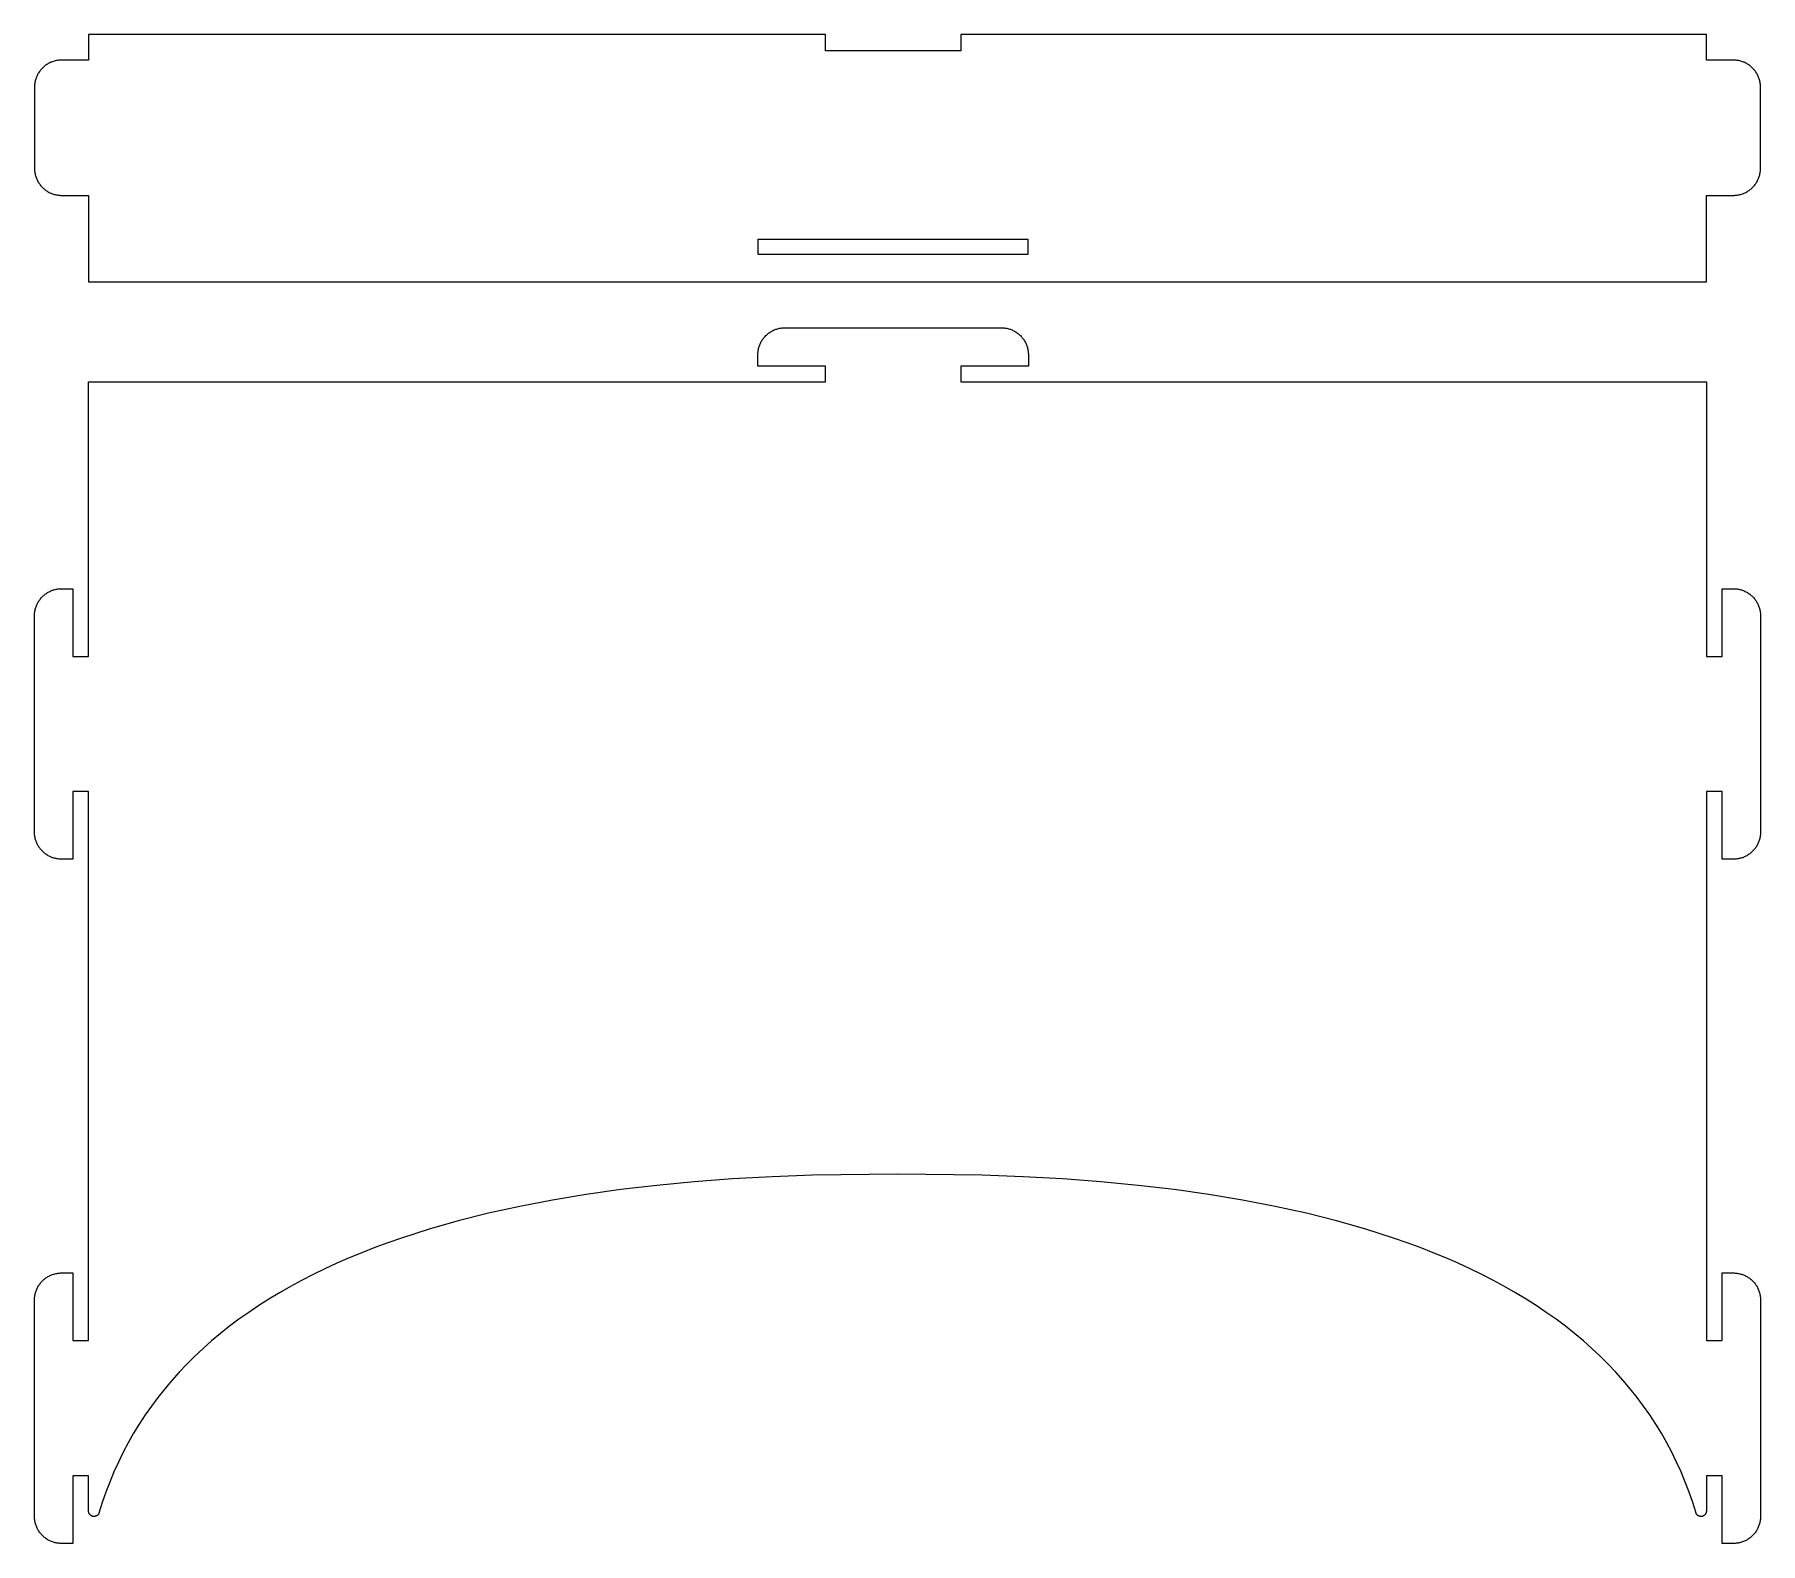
# Model space of a CAD drawing. Extents: x 599 to 918, y 0 to 279.
import ezdxf

# ---------------------------------------------------------------- set-up
doc = ezdxf.new("R2010")
doc.units = 0
doc.layers.add('MAKE2D$VISIBLE$LINES', color=7, linetype='CONTINUOUS')

msp = doc.modelspace()

# ---------------------------------------------------------------- linework, layer by layer
at = {"layer": 'MAKE2D$VISIBLE$LINES'}
for p, q in [((745.42, 278.91), (609.23, 278.91)), ((609.23, 278.91), (609.23, 274.18)), ((745.42, 275.91), (745.42, 278.91)), ((908.23, 278.91), (770.42, 278.91)), ((770.42, 278.91), (770.42, 275.91)), ((908.23, 274.18), (908.23, 278.91)), ((770.42, 275.91), (745.42, 275.91)), ((599.65, 271.17), (599.58, 271.02)), ((599.72, 271.33), (599.65, 271.17)), ((599.79, 271.48), (599.72, 271.33)), ((599.87, 271.63), (599.79, 271.48)), ((599.96, 271.78), (599.87, 271.63)), ((600.05, 271.92), (599.96, 271.78)), ((600.15, 272.06), (600.05, 271.92)), ((600.25, 272.2), (600.15, 272.06)), ((600.35, 272.34), (600.25, 272.2)), ((600.46, 272.47), (600.35, 272.34)), ((600.58, 272.59), (600.46, 272.47)), ((600.7, 272.72), (600.58, 272.59)), ((600.82, 272.84), (600.7, 272.72)), ((600.95, 272.95), (600.82, 272.84)), ((601.08, 273.06), (600.95, 272.95)), ((601.21, 273.16), (601.08, 273.06)), ((601.35, 273.27), (601.21, 273.16)), ((601.49, 273.36), (601.35, 273.27)), ((601.64, 273.45), (601.49, 273.36)), ((601.78, 273.54), (601.64, 273.45)), ((601.93, 273.62), (601.78, 273.54)), ((602.09, 273.7), (601.93, 273.62)), ((602.24, 273.77), (602.09, 273.7)), ((602.4, 273.83), (602.24, 273.77)), ((602.56, 273.89), (602.4, 273.83)), ((602.72, 273.95), (602.56, 273.89)), ((602.88, 274), (602.72, 273.95)), ((603.05, 274.04), (602.88, 274)), ((603.22, 274.08), (603.05, 274.04)), ((603.38, 274.11), (603.22, 274.08)), ((603.55, 274.13), (603.38, 274.11)), ((603.72, 274.15), (603.55, 274.13)), ((603.89, 274.17), (603.72, 274.15)), ((604.06, 274.18), (603.89, 274.17)), ((604.23, 274.18), (604.06, 274.18)), ((609.23, 274.18), (604.23, 274.18)), ((913.23, 274.18), (908.23, 274.18)), ((913.4, 274.18), (913.23, 274.18)), ((913.57, 274.17), (913.4, 274.18)), ((913.74, 274.15), (913.57, 274.17)), ((913.91, 274.13), (913.74, 274.15)), ((914.08, 274.11), (913.91, 274.13)), ((914.25, 274.08), (914.08, 274.11)), ((914.42, 274.04), (914.25, 274.08)), ((914.58, 274), (914.42, 274.04)), ((914.75, 273.95), (914.58, 274)), ((914.91, 273.89), (914.75, 273.95)), ((915.07, 273.83), (914.91, 273.89)), ((915.22, 273.77), (915.07, 273.83)), ((915.38, 273.7), (915.22, 273.77)), ((915.53, 273.62), (915.38, 273.7)), ((915.68, 273.54), (915.53, 273.62)), ((915.83, 273.45), (915.68, 273.54)), ((915.97, 273.36), (915.83, 273.45)), ((916.12, 273.27), (915.97, 273.36)), ((916.25, 273.16), (916.12, 273.27)), ((916.39, 273.06), (916.25, 273.16)), ((916.52, 272.95), (916.39, 273.06)), ((916.65, 272.84), (916.52, 272.95)), ((916.77, 272.72), (916.65, 272.84)), ((916.89, 272.59), (916.77, 272.72)), ((917, 272.47), (916.89, 272.59)), ((917.11, 272.34), (917, 272.47)), ((917.22, 272.2), (917.11, 272.34)), ((917.32, 272.06), (917.22, 272.2)), ((917.41, 271.92), (917.32, 272.06)), ((917.5, 271.78), (917.41, 271.92)), ((917.59, 271.63), (917.5, 271.78)), ((917.67, 271.48), (917.59, 271.63)), ((917.75, 271.33), (917.67, 271.48)), ((917.82, 271.17), (917.75, 271.33)), ((917.88, 271.02), (917.82, 271.17)), ((599.24, 269.35), (599.23, 269.18)), ((599.23, 269.18), (599.23, 261.68)), ((599.26, 269.69), (599.24, 269.52)), ((599.24, 269.52), (599.24, 269.35)), ((599.28, 269.86), (599.26, 269.69)), ((599.31, 270.03), (599.28, 269.86)), ((599.34, 270.2), (599.31, 270.03)), ((599.38, 270.36), (599.34, 270.2)), ((599.42, 270.53), (599.38, 270.36)), ((599.47, 270.69), (599.42, 270.53)), ((599.52, 270.86), (599.47, 270.69)), ((599.58, 271.02), (599.52, 270.86)), ((917.94, 270.86), (917.88, 271.02)), ((918, 270.69), (917.94, 270.86)), ((918.05, 270.53), (918, 270.69)), ((918.09, 270.36), (918.05, 270.53)), ((918.13, 270.2), (918.09, 270.36)), ((918.16, 270.03), (918.13, 270.2)), ((918.19, 269.86), (918.16, 270.03)), ((918.21, 269.69), (918.19, 269.86)), ((918.22, 269.52), (918.21, 269.69)), ((918.23, 269.35), (918.22, 269.52)), ((918.23, 269.18), (918.23, 269.35)), ((918.23, 261.68), (918.23, 269.18)), ((599.23, 261.68), (599.23, 254.18)), ((918.23, 254.18), (918.23, 261.68)), ((599.23, 254.18), (599.24, 254.01)), ((599.24, 254.01), (599.24, 253.84)), ((599.24, 253.84), (599.26, 253.67)), ((599.26, 253.67), (599.28, 253.5)), ((599.28, 253.5), (599.31, 253.33)), ((599.31, 253.33), (599.34, 253.16)), ((599.34, 253.16), (599.38, 253)), ((599.38, 253), (599.42, 252.83)), ((599.42, 252.83), (599.47, 252.67)), ((599.47, 252.67), (599.52, 252.51)), ((599.52, 252.51), (599.58, 252.35)), ((599.58, 252.35), (599.65, 252.19)), ((599.65, 252.19), (599.72, 252.03)), ((599.72, 252.03), (599.79, 251.88)), ((917.67, 251.88), (917.75, 252.03)), ((917.75, 252.03), (917.82, 252.19)), ((917.82, 252.19), (917.88, 252.35)), ((917.88, 252.35), (917.94, 252.51)), ((917.94, 252.51), (918, 252.67)), ((918, 252.67), (918.05, 252.83)), ((918.05, 252.83), (918.09, 253)), ((918.09, 253), (918.13, 253.16)), ((918.13, 253.16), (918.16, 253.33)), ((918.16, 253.33), (918.19, 253.5)), ((918.19, 253.5), (918.21, 253.67)), ((918.21, 253.67), (918.22, 253.84)), ((918.22, 253.84), (918.23, 254.01)), ((918.23, 254.01), (918.23, 254.18)), ((599.79, 251.88), (599.87, 251.73)), ((599.87, 251.73), (599.96, 251.58)), ((599.96, 251.58), (600.05, 251.44)), ((600.05, 251.44), (600.15, 251.3)), ((600.15, 251.3), (600.25, 251.16)), ((600.25, 251.16), (600.35, 251.03)), ((600.35, 251.03), (600.46, 250.89)), ((600.46, 250.89), (600.58, 250.77)), ((600.58, 250.77), (600.7, 250.65)), ((600.7, 250.65), (600.82, 250.53)), ((600.82, 250.53), (600.95, 250.41)), ((600.95, 250.41), (601.08, 250.3)), ((601.08, 250.3), (601.21, 250.2)), ((601.21, 250.2), (601.35, 250.1)), ((601.35, 250.1), (601.49, 250)), ((601.49, 250), (601.64, 249.91)), ((601.64, 249.91), (601.78, 249.82)), ((601.78, 249.82), (601.93, 249.74)), ((601.93, 249.74), (602.09, 249.67)), ((602.09, 249.67), (602.24, 249.59)), ((602.24, 249.59), (602.4, 249.53)), ((602.4, 249.53), (602.56, 249.47)), ((602.56, 249.47), (602.72, 249.42)), ((602.72, 249.42), (602.88, 249.37)), ((602.88, 249.37), (603.05, 249.32)), ((603.05, 249.32), (603.22, 249.29)), ((603.22, 249.29), (603.38, 249.25)), ((603.38, 249.25), (603.55, 249.23)), ((603.55, 249.23), (603.72, 249.21)), ((603.72, 249.21), (603.89, 249.19)), ((603.89, 249.19), (604.06, 249.18)), ((604.06, 249.18), (604.23, 249.18)), ((604.23, 249.18), (609.23, 249.18)), ((609.23, 249.18), (609.23, 233.18)), ((908.23, 233.18), (908.23, 249.18)), ((908.23, 249.18), (913.23, 249.18)), ((913.23, 249.18), (913.4, 249.18)), ((913.4, 249.18), (913.57, 249.19)), ((913.57, 249.19), (913.74, 249.21)), ((913.74, 249.21), (913.91, 249.23)), ((913.91, 249.23), (914.08, 249.25)), ((914.08, 249.25), (914.25, 249.29)), ((914.25, 249.29), (914.42, 249.32)), ((914.42, 249.32), (914.58, 249.37)), ((914.58, 249.37), (914.75, 249.42)), ((914.75, 249.42), (914.91, 249.47)), ((914.91, 249.47), (915.07, 249.53)), ((915.07, 249.53), (915.22, 249.59)), ((915.22, 249.59), (915.38, 249.67)), ((915.38, 249.67), (915.53, 249.74)), ((915.53, 249.74), (915.68, 249.82)), ((915.68, 249.82), (915.83, 249.91)), ((915.83, 249.91), (915.97, 250)), ((915.97, 250), (916.12, 250.1)), ((916.12, 250.1), (916.25, 250.2)), ((916.25, 250.2), (916.39, 250.3)), ((916.39, 250.3), (916.52, 250.41)), ((916.52, 250.41), (916.65, 250.53)), ((916.65, 250.53), (916.77, 250.65)), ((916.77, 250.65), (916.89, 250.77)), ((916.89, 250.77), (917, 250.89)), ((917, 250.89), (917.11, 251.03)), ((917.11, 251.03), (917.22, 251.16)), ((917.22, 251.16), (917.32, 251.3)), ((917.32, 251.3), (917.41, 251.44)), ((917.41, 251.44), (917.5, 251.58)), ((917.5, 251.58), (917.59, 251.73)), ((917.59, 251.73), (917.67, 251.88)), ((732.99, 241.11), (782.85, 241.11)), ((732.99, 238.25), (732.99, 241.11)), ((782.85, 241.11), (782.85, 238.25)), ((782.85, 238.25), (732.99, 238.25)), ((609.23, 233.18), (908.23, 233.18)), ((734.38, 223.25), (734.51, 223.37)), ((734.51, 223.37), (734.63, 223.48)), ((734.63, 223.48), (734.76, 223.59)), ((734.76, 223.59), (734.9, 223.7)), ((734.9, 223.7), (735.04, 223.8)), ((735.04, 223.8), (735.18, 223.89)), ((735.18, 223.89), (735.32, 223.98)), ((735.32, 223.98), (735.47, 224.07)), ((735.47, 224.07), (735.62, 224.15)), ((735.62, 224.15), (735.77, 224.23)), ((735.77, 224.23), (735.93, 224.3)), ((735.93, 224.3), (736.09, 224.36)), ((736.09, 224.36), (736.25, 224.42)), ((736.25, 224.42), (736.41, 224.48)), ((736.41, 224.48), (736.57, 224.53)), ((736.57, 224.53), (736.74, 224.57)), ((736.74, 224.57), (736.9, 224.61)), ((736.9, 224.61), (737.07, 224.64)), ((737.07, 224.64), (737.24, 224.66)), ((737.24, 224.66), (737.41, 224.68)), ((737.41, 224.68), (737.58, 224.7)), ((737.58, 224.7), (737.75, 224.71)), ((737.75, 224.71), (737.92, 224.71)), ((737.92, 224.71), (757.92, 224.71)), ((757.92, 224.71), (777.92, 224.71)), ((777.92, 224.71), (778.09, 224.71)), ((778.09, 224.71), (778.26, 224.7)), ((778.26, 224.7), (778.43, 224.68)), ((778.43, 224.68), (778.6, 224.66)), ((778.6, 224.66), (778.77, 224.64)), ((778.77, 224.64), (778.94, 224.61)), ((778.94, 224.61), (779.1, 224.57)), ((779.1, 224.57), (779.27, 224.53)), ((779.27, 224.53), (779.43, 224.48)), ((779.43, 224.48), (779.59, 224.42)), ((779.59, 224.42), (779.75, 224.36)), ((779.75, 224.36), (779.91, 224.3)), ((779.91, 224.3), (780.07, 224.23)), ((780.07, 224.23), (780.22, 224.15)), ((780.22, 224.15), (780.37, 224.07)), ((780.37, 224.07), (780.52, 223.98)), ((780.52, 223.98), (780.66, 223.89)), ((780.66, 223.89), (780.8, 223.8)), ((780.8, 223.8), (780.94, 223.7)), ((780.94, 223.7), (781.08, 223.59)), ((781.08, 223.59), (781.21, 223.48)), ((781.21, 223.48), (781.33, 223.37)), ((781.33, 223.37), (781.46, 223.25)), ((732.93, 220.05), (732.95, 220.22)), ((732.95, 220.22), (732.97, 220.39)), ((732.97, 220.39), (732.99, 220.56)), ((732.99, 220.56), (733.02, 220.73)), ((733.02, 220.73), (733.06, 220.89)), ((733.06, 220.89), (733.11, 221.06)), ((733.11, 221.06), (733.15, 221.22)), ((733.15, 221.22), (733.21, 221.39)), ((733.21, 221.39), (733.27, 221.55)), ((733.27, 221.55), (733.33, 221.7)), ((733.33, 221.7), (733.4, 221.86)), ((733.4, 221.86), (733.48, 222.01)), ((733.48, 222.01), (733.56, 222.16)), ((733.56, 222.16), (733.65, 222.31)), ((733.65, 222.31), (733.74, 222.45)), ((733.74, 222.45), (733.84, 222.59)), ((733.84, 222.59), (733.94, 222.73)), ((733.94, 222.73), (734.04, 222.87)), ((734.04, 222.87), (734.15, 223)), ((734.15, 223), (734.27, 223.12)), ((734.27, 223.12), (734.38, 223.25)), ((781.46, 223.25), (781.57, 223.12)), ((781.57, 223.12), (781.69, 223)), ((781.69, 223), (781.8, 222.87)), ((781.8, 222.87), (781.9, 222.73)), ((781.9, 222.73), (782, 222.59)), ((782, 222.59), (782.1, 222.45)), ((782.1, 222.45), (782.19, 222.31)), ((782.19, 222.31), (782.28, 222.16)), ((782.28, 222.16), (782.36, 222.01)), ((782.36, 222.01), (782.44, 221.86)), ((782.44, 221.86), (782.51, 221.7)), ((782.51, 221.7), (782.57, 221.55)), ((782.57, 221.55), (782.63, 221.39)), ((782.63, 221.39), (782.69, 221.22)), ((782.69, 221.22), (782.73, 221.06)), ((782.73, 221.06), (782.78, 220.89)), ((782.78, 220.89), (782.82, 220.73)), ((782.82, 220.73), (782.85, 220.56)), ((782.85, 220.56), (782.87, 220.39)), ((782.87, 220.39), (782.89, 220.22)), ((782.89, 220.22), (782.91, 220.05)), ((732.92, 219.88), (732.93, 220.05)), ((732.92, 219.71), (732.92, 219.88)), ((732.92, 217.61), (732.92, 219.71)), ((745.42, 217.61), (732.92, 217.61)), ((745.42, 214.71), (745.42, 217.61)), ((782.92, 217.61), (770.42, 217.61)), ((770.42, 217.61), (770.42, 214.71)), ((782.91, 220.05), (782.92, 219.88)), ((782.92, 219.88), (782.92, 219.71)), ((782.92, 219.71), (782.92, 217.61)), ((609.23, 201.47), (609.23, 214.71)), ((609.23, 214.71), (745.42, 214.71)), ((770.42, 214.71), (908.23, 214.71)), ((908.23, 214.71), (908.23, 201.47)), ((609.23, 176.47), (609.23, 201.47)), ((908.23, 201.47), (908.23, 176.47)), ((601.08, 175.35), (601.21, 175.46)), ((601.21, 175.46), (601.35, 175.56)), ((601.35, 175.56), (601.49, 175.66)), ((601.49, 175.66), (601.64, 175.75)), ((601.64, 175.75), (601.78, 175.83)), ((601.78, 175.83), (601.93, 175.91)), ((601.93, 175.91), (602.09, 175.99)), ((602.09, 175.99), (602.24, 176.06)), ((602.24, 176.06), (602.4, 176.13)), ((602.4, 176.13), (602.56, 176.19)), ((602.56, 176.19), (602.72, 176.24)), ((602.72, 176.24), (602.88, 176.29)), ((602.88, 176.29), (603.05, 176.33)), ((603.05, 176.33), (603.22, 176.37)), ((603.22, 176.37), (603.38, 176.4)), ((603.38, 176.4), (603.55, 176.43)), ((603.55, 176.43), (603.72, 176.45)), ((603.72, 176.45), (603.89, 176.46)), ((603.89, 176.46), (604.06, 176.47)), ((604.06, 176.47), (604.23, 176.47)), ((604.23, 176.47), (606.33, 176.47)), ((606.33, 176.47), (606.33, 163.97)), ((609.23, 163.97), (609.23, 176.47)), ((908.23, 176.47), (908.23, 163.97)), ((911.13, 163.97), (911.13, 176.47)), ((911.13, 176.47), (913.23, 176.47)), ((913.23, 176.47), (913.4, 176.47)), ((913.4, 176.47), (913.57, 176.46)), ((913.57, 176.46), (913.74, 176.45)), ((913.74, 176.45), (913.91, 176.43)), ((913.91, 176.43), (914.08, 176.4)), ((914.08, 176.4), (914.25, 176.37)), ((914.25, 176.37), (914.42, 176.33)), ((914.42, 176.33), (914.58, 176.29)), ((914.58, 176.29), (914.75, 176.24)), ((914.75, 176.24), (914.91, 176.19)), ((914.91, 176.19), (915.07, 176.13)), ((915.07, 176.13), (915.22, 176.06)), ((915.22, 176.06), (915.38, 175.99)), ((915.38, 175.99), (915.53, 175.91)), ((915.53, 175.91), (915.68, 175.83)), ((915.68, 175.83), (915.83, 175.75)), ((915.83, 175.75), (915.97, 175.66)), ((915.97, 175.66), (916.12, 175.56)), ((916.12, 175.56), (916.25, 175.46)), ((916.25, 175.46), (916.39, 175.35)), ((599.28, 172.15), (599.31, 172.32)), ((599.31, 172.32), (599.34, 172.49)), ((599.34, 172.49), (599.38, 172.66)), ((599.38, 172.66), (599.42, 172.82)), ((599.42, 172.82), (599.47, 172.99)), ((599.47, 172.99), (599.52, 173.15)), ((599.52, 173.15), (599.58, 173.31)), ((599.58, 173.31), (599.65, 173.47)), ((599.65, 173.47), (599.72, 173.62)), ((599.72, 173.62), (599.79, 173.77)), ((599.79, 173.77), (599.87, 173.92)), ((599.87, 173.92), (599.96, 174.07)), ((599.96, 174.07), (600.05, 174.22)), ((600.05, 174.22), (600.15, 174.36)), ((600.15, 174.36), (600.25, 174.5)), ((600.25, 174.5), (600.35, 174.63)), ((600.35, 174.63), (600.46, 174.76)), ((600.46, 174.76), (600.58, 174.89)), ((600.58, 174.89), (600.7, 175.01)), ((600.7, 175.01), (600.82, 175.13)), ((600.82, 175.13), (600.95, 175.24)), ((600.95, 175.24), (601.08, 175.35)), ((916.39, 175.35), (916.52, 175.24)), ((916.52, 175.24), (916.65, 175.13)), ((916.65, 175.13), (916.77, 175.01)), ((916.77, 175.01), (916.89, 174.89)), ((916.89, 174.89), (917, 174.76)), ((917, 174.76), (917.11, 174.63)), ((917.11, 174.63), (917.22, 174.5)), ((917.22, 174.5), (917.32, 174.36)), ((917.32, 174.36), (917.41, 174.22)), ((917.41, 174.22), (917.5, 174.07)), ((917.5, 174.07), (917.59, 173.92)), ((917.59, 173.92), (917.67, 173.77)), ((917.67, 173.77), (917.75, 173.62)), ((917.75, 173.62), (917.82, 173.47)), ((917.82, 173.47), (917.88, 173.31)), ((917.88, 173.31), (917.94, 173.15)), ((917.94, 173.15), (918, 172.99)), ((918, 172.99), (918.05, 172.82)), ((918.05, 172.82), (918.09, 172.66)), ((918.09, 172.66), (918.13, 172.49)), ((918.13, 172.49), (918.16, 172.32)), ((918.16, 172.32), (918.19, 172.15)), ((599.23, 171.47), (599.24, 171.64)), ((599.23, 151.47), (599.23, 171.47)), ((599.24, 171.82), (599.26, 171.99)), ((599.24, 171.64), (599.24, 171.82)), ((599.26, 171.99), (599.28, 172.15)), ((918.19, 172.15), (918.21, 171.99)), ((918.21, 171.99), (918.22, 171.82)), ((918.22, 171.82), (918.23, 171.64)), ((918.23, 171.64), (918.23, 171.47)), ((918.23, 171.47), (918.23, 151.47)), ((606.33, 163.97), (609.23, 163.97)), ((908.23, 163.97), (911.13, 163.97)), ((599.23, 131.47), (599.23, 151.47)), ((918.23, 151.47), (918.23, 131.47)), ((609.23, 138.97), (606.33, 138.97)), ((606.33, 138.97), (606.33, 126.47)), ((609.23, 126.47), (609.23, 138.97)), ((911.13, 138.97), (908.23, 138.97)), ((908.23, 138.97), (908.23, 126.47)), ((911.13, 126.47), (911.13, 138.97)), ((599.24, 131.3), (599.23, 131.47)), ((599.24, 131.13), (599.24, 131.3)), ((599.26, 130.96), (599.24, 131.13)), ((599.28, 130.79), (599.26, 130.96)), ((599.31, 130.62), (599.28, 130.79)), ((918.19, 130.79), (918.16, 130.62)), ((918.21, 130.96), (918.19, 130.79)), ((918.22, 131.13), (918.21, 130.96)), ((918.23, 131.3), (918.22, 131.13)), ((918.23, 131.47), (918.23, 131.3)), ((599.34, 130.46), (599.31, 130.62)), ((599.38, 130.29), (599.34, 130.46)), ((599.42, 130.13), (599.38, 130.29)), ((599.47, 129.96), (599.42, 130.13)), ((599.52, 129.8), (599.47, 129.96)), ((599.58, 129.64), (599.52, 129.8)), ((599.65, 129.48), (599.58, 129.64)), ((599.72, 129.33), (599.65, 129.48)), ((599.79, 129.17), (599.72, 129.33)), ((599.87, 129.02), (599.79, 129.17)), ((599.96, 128.88), (599.87, 129.02)), ((600.05, 128.73), (599.96, 128.88)), ((600.15, 128.59), (600.05, 128.73)), ((600.25, 128.45), (600.15, 128.59)), ((600.35, 128.32), (600.25, 128.45)), ((600.46, 128.19), (600.35, 128.32)), ((600.58, 128.06), (600.46, 128.19)), ((600.7, 127.94), (600.58, 128.06)), ((600.82, 127.82), (600.7, 127.94)), ((600.95, 127.71), (600.82, 127.82)), ((601.08, 127.6), (600.95, 127.71)), ((916.52, 127.71), (916.39, 127.6)), ((916.65, 127.82), (916.52, 127.71)), ((916.77, 127.94), (916.65, 127.82)), ((916.89, 128.06), (916.77, 127.94)), ((917, 128.19), (916.89, 128.06)), ((917.11, 128.32), (917, 128.19)), ((917.22, 128.45), (917.11, 128.32)), ((917.32, 128.59), (917.22, 128.45)), ((917.41, 128.73), (917.32, 128.59)), ((917.5, 128.88), (917.41, 128.73)), ((917.59, 129.02), (917.5, 128.88)), ((917.67, 129.17), (917.59, 129.02)), ((917.75, 129.33), (917.67, 129.17)), ((917.82, 129.48), (917.75, 129.33)), ((917.88, 129.64), (917.82, 129.48)), ((917.94, 129.8), (917.88, 129.64)), ((918, 129.96), (917.94, 129.8)), ((918.05, 130.13), (918, 129.96)), ((918.09, 130.29), (918.05, 130.13)), ((918.13, 130.46), (918.09, 130.29)), ((918.16, 130.62), (918.13, 130.46)), ((601.21, 127.49), (601.08, 127.6)), ((601.35, 127.39), (601.21, 127.49)), ((601.49, 127.29), (601.35, 127.39)), ((601.64, 127.2), (601.49, 127.29)), ((601.78, 127.12), (601.64, 127.2)), ((601.93, 127.03), (601.78, 127.12)), ((602.09, 126.96), (601.93, 127.03)), ((602.24, 126.89), (602.09, 126.96)), ((602.4, 126.82), (602.24, 126.89)), ((602.56, 126.76), (602.4, 126.82)), ((602.72, 126.71), (602.56, 126.76)), ((602.88, 126.66), (602.72, 126.71)), ((603.05, 126.62), (602.88, 126.66)), ((603.22, 126.58), (603.05, 126.62)), ((603.38, 126.55), (603.22, 126.58)), ((603.55, 126.52), (603.38, 126.55)), ((603.72, 126.5), (603.55, 126.52)), ((603.89, 126.49), (603.72, 126.5)), ((604.06, 126.48), (603.89, 126.49)), ((604.23, 126.47), (604.06, 126.48)), ((606.33, 126.47), (604.23, 126.47)), ((609.23, 75), (609.23, 126.47)), ((908.23, 126.47), (908.23, 75)), ((913.23, 126.47), (911.13, 126.47)), ((913.4, 126.48), (913.23, 126.47)), ((913.57, 126.49), (913.4, 126.48)), ((913.74, 126.5), (913.57, 126.49)), ((913.91, 126.52), (913.74, 126.5)), ((914.08, 126.55), (913.91, 126.52)), ((914.25, 126.58), (914.08, 126.55)), ((914.42, 126.62), (914.25, 126.58)), ((914.58, 126.66), (914.42, 126.62)), ((914.75, 126.71), (914.58, 126.66)), ((914.91, 126.76), (914.75, 126.71)), ((915.07, 126.82), (914.91, 126.76)), ((915.22, 126.89), (915.07, 126.82)), ((915.38, 126.96), (915.22, 126.89)), ((915.53, 127.03), (915.38, 126.96)), ((915.68, 127.12), (915.53, 127.03)), ((915.83, 127.2), (915.68, 127.12)), ((915.97, 127.29), (915.83, 127.2)), ((916.12, 127.39), (915.97, 127.29)), ((916.25, 127.49), (916.12, 127.39)), ((916.39, 127.6), (916.25, 127.49)), ((609.23, 50), (609.23, 75)), ((908.23, 75), (908.23, 50)), ((728.23, 67.37), (721.15, 66.84)), ((735.54, 67.78), (728.23, 67.37)), ((743.05, 68.07), (735.54, 67.78)), ((758.73, 68.27), (743.05, 68.07)), ((774.41, 68.07), (758.73, 68.27)), ((781.93, 67.78), (774.41, 68.07)), ((789.23, 67.37), (781.93, 67.78)), ((796.32, 66.84), (789.23, 67.37)), ((701.18, 64.49), (694.95, 63.46)), ((707.62, 65.4), (701.18, 64.49)), ((714.27, 66.18), (707.62, 65.4)), ((721.15, 66.84), (714.27, 66.18)), ((803.19, 66.18), (796.32, 66.84)), ((809.85, 65.4), (803.19, 66.18)), ((816.29, 64.49), (809.85, 65.4)), ((822.52, 63.46), (816.29, 64.49)), ((683.14, 61.03), (677.56, 59.63)), ((688.94, 62.31), (683.14, 61.03)), ((694.95, 63.46), (688.94, 62.31)), ((828.53, 62.31), (822.52, 63.46)), ((834.32, 61.03), (828.53, 62.31)), ((839.9, 59.63), (834.32, 61.03)), ((672.2, 58.1), (667.05, 56.46)), ((677.56, 59.63), (672.2, 58.1)), ((845.27, 58.1), (839.9, 59.63)), ((850.42, 56.46), (845.27, 58.1)), ((662.11, 54.68), (659.73, 53.75)), ((664.55, 55.58), (662.11, 54.68)), ((667.05, 56.46), (664.55, 55.58)), ((852.91, 55.58), (850.42, 56.46)), ((855.35, 54.68), (852.91, 55.58)), ((857.74, 53.75), (855.35, 54.68)), ((655.12, 51.79), (652.89, 50.77)), ((657.39, 52.79), (655.12, 51.79)), ((659.73, 53.75), (657.39, 52.79)), ((860.07, 52.79), (857.74, 53.75)), ((862.35, 51.79), (860.07, 52.79)), ((864.58, 50.77), (862.35, 51.79)), ((600.05, 47.74), (600.15, 47.88)), ((600.15, 47.88), (600.25, 48.02)), ((600.25, 48.02), (600.35, 48.16)), ((600.35, 48.16), (600.46, 48.29)), ((600.46, 48.29), (600.58, 48.41)), ((600.58, 48.41), (600.7, 48.54)), ((600.7, 48.54), (600.82, 48.65)), ((600.82, 48.65), (600.95, 48.77)), ((600.95, 48.77), (601.08, 48.88)), ((601.08, 48.88), (601.21, 48.98)), ((601.21, 48.98), (601.35, 49.08)), ((601.35, 49.08), (601.49, 49.18)), ((601.49, 49.18), (601.64, 49.27)), ((601.64, 49.27), (601.78, 49.36)), ((601.78, 49.36), (601.93, 49.44)), ((601.93, 49.44), (602.09, 49.52)), ((602.09, 49.52), (602.24, 49.59)), ((602.24, 49.59), (602.4, 49.65)), ((602.4, 49.65), (602.56, 49.71)), ((602.56, 49.71), (602.72, 49.77)), ((602.72, 49.77), (602.88, 49.81)), ((602.88, 49.81), (603.05, 49.86)), ((603.05, 49.86), (603.22, 49.9)), ((603.22, 49.9), (603.38, 49.93)), ((603.38, 49.93), (603.55, 49.95)), ((603.55, 49.95), (603.72, 49.97)), ((603.72, 49.97), (603.89, 49.99)), ((603.89, 49.99), (604.06, 50)), ((604.06, 50), (604.23, 50)), ((604.23, 50), (606.33, 50)), ((606.33, 50), (606.33, 37.5)), ((609.23, 37.5), (609.23, 50)), ((648.6, 48.62), (646.54, 47.5)), ((650.72, 49.71), (648.6, 48.62)), ((652.89, 50.77), (650.72, 49.71)), ((866.75, 49.71), (864.58, 50.77)), ((868.87, 48.62), (866.75, 49.71)), ((870.93, 47.5), (868.87, 48.62)), ((908.23, 50), (908.23, 37.5)), ((911.13, 37.5), (911.13, 50)), ((911.13, 50), (913.23, 50)), ((913.23, 50), (913.4, 50)), ((913.4, 50), (913.57, 49.99)), ((913.57, 49.99), (913.74, 49.97)), ((913.74, 49.97), (913.91, 49.95)), ((913.91, 49.95), (914.08, 49.93)), ((914.08, 49.93), (914.25, 49.9)), ((914.25, 49.9), (914.42, 49.86)), ((914.42, 49.86), (914.58, 49.81)), ((914.58, 49.81), (914.75, 49.77)), ((914.75, 49.77), (914.91, 49.71)), ((914.91, 49.71), (915.07, 49.65)), ((915.07, 49.65), (915.22, 49.59)), ((915.22, 49.59), (915.38, 49.52)), ((915.38, 49.52), (915.53, 49.44)), ((915.53, 49.44), (915.68, 49.36)), ((915.68, 49.36), (915.83, 49.27)), ((915.83, 49.27), (915.97, 49.18)), ((915.97, 49.18), (916.12, 49.08)), ((916.12, 49.08), (916.25, 48.98)), ((916.25, 48.98), (916.39, 48.88)), ((916.39, 48.88), (916.52, 48.77)), ((916.52, 48.77), (916.65, 48.65)), ((916.65, 48.65), (916.77, 48.54)), ((916.77, 48.54), (916.89, 48.41)), ((916.89, 48.41), (917, 48.29)), ((917, 48.29), (917.11, 48.16)), ((917.11, 48.16), (917.22, 48.02)), ((917.22, 48.02), (917.32, 47.88)), ((917.32, 47.88), (917.41, 47.74)), ((599.23, 45), (599.24, 45.17)), ((599.23, 25), (599.23, 45)), ((599.24, 45.34), (599.26, 45.51)), ((599.24, 45.17), (599.24, 45.34)), ((599.26, 45.51), (599.28, 45.68)), ((599.28, 45.68), (599.31, 45.85)), ((599.31, 45.85), (599.34, 46.02)), ((599.34, 46.02), (599.38, 46.18)), ((599.38, 46.18), (599.42, 46.35)), ((599.42, 46.35), (599.47, 46.51)), ((599.47, 46.51), (599.52, 46.67)), ((599.52, 46.67), (599.58, 46.83)), ((599.58, 46.83), (599.65, 46.99)), ((599.65, 46.99), (599.72, 47.15)), ((599.72, 47.15), (599.79, 47.3)), ((599.79, 47.3), (599.87, 47.45)), ((599.87, 47.45), (599.96, 47.6)), ((599.96, 47.6), (600.05, 47.74)), ((642.57, 45.17), (640.67, 43.96)), ((644.53, 46.35), (642.57, 45.17)), ((646.54, 47.5), (644.53, 46.35)), ((872.94, 46.35), (870.93, 47.5)), ((874.9, 45.17), (872.94, 46.35)), ((876.8, 43.96), (874.9, 45.17)), ((917.41, 47.74), (917.5, 47.6)), ((917.5, 47.6), (917.59, 47.45)), ((917.59, 47.45), (917.67, 47.3)), ((917.67, 47.3), (917.75, 47.15)), ((917.75, 47.15), (917.82, 46.99)), ((917.82, 46.99), (917.88, 46.83)), ((917.88, 46.83), (917.94, 46.67)), ((917.94, 46.67), (918, 46.51)), ((918, 46.51), (918.05, 46.35)), ((918.05, 46.35), (918.09, 46.18)), ((918.09, 46.18), (918.13, 46.02)), ((918.13, 46.02), (918.16, 45.85)), ((918.16, 45.85), (918.19, 45.68)), ((918.19, 45.68), (918.21, 45.51)), ((918.21, 45.51), (918.22, 45.34)), ((918.22, 45.34), (918.23, 45.17)), ((918.23, 45.17), (918.23, 45)), ((918.23, 45), (918.23, 25)), ((638.82, 42.72), (637.02, 41.44)), ((640.67, 43.96), (638.82, 42.72)), ((878.65, 42.72), (876.8, 43.96)), ((880.44, 41.44), (878.65, 42.72)), ((633.6, 38.8), (631.96, 37.44)), ((635.28, 40.14), (633.6, 38.8)), ((637.02, 41.44), (635.28, 40.14)), ((882.18, 40.14), (880.44, 41.44)), ((883.87, 38.8), (882.18, 40.14)), ((885.5, 37.44), (883.87, 38.8)), ((606.33, 37.5), (609.23, 37.5)), ((630.38, 36.04), (628.86, 34.61)), ((631.96, 37.44), (630.38, 36.04)), ((887.08, 36.04), (885.5, 37.44)), ((888.61, 34.61), (887.08, 36.04)), ((908.23, 37.5), (911.13, 37.5)), ((627.39, 33.15), (625.97, 31.66)), ((628.86, 34.61), (627.39, 33.15)), ((890.08, 33.15), (888.61, 34.61)), ((891.5, 31.66), (890.08, 33.15)), ((624.6, 30.14), (623.29, 28.59)), ((625.97, 31.66), (624.6, 30.14)), ((892.86, 30.14), (891.5, 31.66)), ((894.17, 28.59), (892.86, 30.14)), ((622.04, 27.01), (620.83, 25.39)), ((623.29, 28.59), (622.04, 27.01)), ((895.43, 27.01), (894.17, 28.59)), ((896.63, 25.39), (895.43, 27.01)), ((599.23, 5), (599.23, 25)), ((619.68, 23.75), (618.59, 22.07)), ((620.83, 25.39), (619.68, 23.75)), ((897.78, 23.75), (896.63, 25.39)), ((898.88, 22.07), (897.78, 23.75)), ((918.23, 25), (918.23, 5)), ((617.55, 20.36), (616.56, 18.62)), ((618.59, 22.07), (617.55, 20.36)), ((899.92, 20.36), (898.88, 22.07)), ((900.91, 18.62), (899.92, 20.36)), ((615.62, 16.86), (614.74, 15.06)), ((616.56, 18.62), (615.62, 16.86)), ((901.84, 16.86), (900.91, 18.62)), ((902.72, 15.06), (901.84, 16.86)), ((613.92, 13.23), (613.15, 11.36)), ((614.74, 15.06), (613.92, 13.23)), ((903.55, 13.23), (902.72, 15.06)), ((904.32, 11.36), (903.55, 13.23)), ((609.23, 12.5), (606.33, 12.5)), ((606.33, 12.5), (606.33, 0)), ((609.23, 5.99), (609.23, 12.5)), ((613.15, 11.36), (612.43, 9.47)), ((905.04, 9.47), (904.32, 11.36)), ((911.13, 12.5), (908.23, 12.5)), ((908.23, 12.5), (908.23, 5.99)), ((911.13, 0), (911.13, 12.5)), ((611.76, 7.55), (611.15, 5.59)), ((612.43, 9.47), (611.76, 7.55)), ((905.7, 7.55), (905.04, 9.47)), ((906.32, 5.59), (905.7, 7.55)), ((599.24, 4.83), (599.23, 5)), ((599.24, 4.66), (599.24, 4.83)), ((599.26, 4.49), (599.24, 4.66)), ((599.28, 4.32), (599.26, 4.49)), ((599.31, 4.15), (599.28, 4.32)), ((599.34, 3.98), (599.31, 4.15)), ((599.38, 3.82), (599.34, 3.98)), ((599.42, 3.65), (599.38, 3.82)), ((599.47, 3.49), (599.42, 3.65)), ((599.52, 3.33), (599.47, 3.49)), ((599.58, 3.17), (599.52, 3.33)), ((609.23, 5.96), (609.23, 5.99)), ((609.24, 5.92), (609.23, 5.96)), ((609.24, 5.89), (609.24, 5.92)), ((609.24, 5.85), (609.24, 5.89)), ((609.25, 5.82), (609.24, 5.85)), ((609.25, 5.78), (609.25, 5.82)), ((609.26, 5.75), (609.25, 5.78)), ((609.27, 5.72), (609.26, 5.75)), ((609.28, 5.68), (609.27, 5.72)), ((609.29, 5.65), (609.28, 5.68)), ((609.3, 5.62), (609.29, 5.65)), ((609.32, 5.59), (609.3, 5.62)), ((609.33, 5.56), (609.32, 5.59)), ((609.35, 5.52), (609.33, 5.56)), ((609.36, 5.49), (609.35, 5.52)), ((609.38, 5.46), (609.36, 5.49)), ((609.4, 5.44), (609.38, 5.46)), ((609.42, 5.41), (609.4, 5.44)), ((609.44, 5.38), (609.42, 5.41)), ((609.46, 5.35), (609.44, 5.38)), ((609.49, 5.33), (609.46, 5.35)), ((609.51, 5.3), (609.49, 5.33)), ((609.53, 5.28), (609.51, 5.3)), ((609.56, 5.25), (609.53, 5.28)), ((609.58, 5.23), (609.56, 5.25)), ((609.61, 5.21), (609.58, 5.23)), ((609.64, 5.19), (609.61, 5.21)), ((609.67, 5.17), (609.64, 5.19)), ((609.7, 5.15), (609.67, 5.17)), ((609.72, 5.13), (609.7, 5.15)), ((609.75, 5.11), (609.72, 5.13)), ((609.79, 5.1), (609.75, 5.11)), ((609.82, 5.08), (609.79, 5.1)), ((609.85, 5.07), (609.82, 5.08)), ((609.88, 5.05), (609.85, 5.07)), ((609.91, 5.04), (609.88, 5.05)), ((609.95, 5.03), (609.91, 5.04)), ((609.98, 5.02), (609.95, 5.03)), ((610.01, 5.01), (609.98, 5.02)), ((610.05, 5.01), (610.01, 5.01)), ((610.08, 5), (610.05, 5.01)), ((610.11, 5), (610.08, 5)), ((610.15, 4.99), (610.11, 5)), ((610.18, 4.99), (610.15, 4.99)), ((610.22, 4.99), (610.18, 4.99)), ((610.25, 4.99), (610.22, 4.99)), ((610.29, 4.99), (610.25, 4.99)), ((610.32, 4.99), (610.29, 4.99)), ((610.36, 5), (610.32, 4.99)), ((610.39, 5), (610.36, 5)), ((610.42, 5.01), (610.39, 5)), ((610.46, 5.02), (610.42, 5.01)), ((610.49, 5.02), (610.46, 5.02)), ((610.53, 5.03), (610.49, 5.02)), ((610.56, 5.04), (610.53, 5.03)), ((610.59, 5.06), (610.56, 5.04)), ((610.62, 5.07), (610.59, 5.06)), ((610.65, 5.08), (610.62, 5.07)), ((610.69, 5.1), (610.65, 5.08)), ((610.72, 5.11), (610.69, 5.1)), ((610.75, 5.13), (610.72, 5.11)), ((610.78, 5.15), (610.75, 5.13)), ((610.8, 5.17), (610.78, 5.15)), ((610.83, 5.19), (610.8, 5.17)), ((610.86, 5.21), (610.83, 5.19)), ((610.89, 5.23), (610.86, 5.21)), ((610.91, 5.26), (610.89, 5.23)), ((610.94, 5.28), (610.91, 5.26)), ((610.96, 5.3), (610.94, 5.28)), ((610.98, 5.33), (610.96, 5.3)), ((611.01, 5.36), (610.98, 5.33)), ((611.03, 5.38), (611.01, 5.36)), ((611.05, 5.41), (611.03, 5.38)), ((611.07, 5.44), (611.05, 5.41)), ((611.09, 5.47), (611.07, 5.44)), ((611.1, 5.5), (611.09, 5.47)), ((611.12, 5.53), (611.1, 5.5)), ((611.14, 5.56), (611.12, 5.53)), ((611.15, 5.59), (611.14, 5.56)), ((906.33, 5.56), (906.32, 5.59)), ((906.35, 5.53), (906.33, 5.56)), ((906.36, 5.5), (906.35, 5.53)), ((906.38, 5.47), (906.36, 5.5)), ((906.4, 5.44), (906.38, 5.47)), ((906.42, 5.41), (906.4, 5.44)), ((906.44, 5.38), (906.42, 5.41)), ((906.46, 5.36), (906.44, 5.38)), ((906.48, 5.33), (906.46, 5.36)), ((906.5, 5.3), (906.48, 5.33)), ((906.53, 5.28), (906.5, 5.3)), ((906.55, 5.26), (906.53, 5.28)), ((906.58, 5.23), (906.55, 5.26)), ((906.61, 5.21), (906.58, 5.23)), ((906.63, 5.19), (906.61, 5.21)), ((906.66, 5.17), (906.63, 5.19)), ((906.69, 5.15), (906.66, 5.17)), ((906.72, 5.13), (906.69, 5.15)), ((906.75, 5.11), (906.72, 5.13)), ((906.78, 5.1), (906.75, 5.11)), ((906.81, 5.08), (906.78, 5.1)), ((906.84, 5.07), (906.81, 5.08)), ((906.88, 5.06), (906.84, 5.07)), ((906.91, 5.04), (906.88, 5.06)), ((906.94, 5.03), (906.91, 5.04)), ((906.97, 5.02), (906.94, 5.03)), ((907.01, 5.02), (906.97, 5.02)), ((907.04, 5.01), (907.01, 5.02)), ((907.08, 5), (907.04, 5.01)), ((907.11, 5), (907.08, 5)), ((907.14, 4.99), (907.11, 5)), ((907.18, 4.99), (907.14, 4.99)), ((907.21, 4.99), (907.18, 4.99)), ((907.25, 4.99), (907.21, 4.99)), ((907.28, 4.99), (907.25, 4.99)), ((907.32, 4.99), (907.28, 4.99)), ((907.35, 5), (907.32, 4.99)), ((907.39, 5), (907.35, 5)), ((907.42, 5.01), (907.39, 5)), ((907.45, 5.01), (907.42, 5.01)), ((907.49, 5.02), (907.45, 5.01)), ((907.52, 5.03), (907.49, 5.02)), ((907.55, 5.04), (907.52, 5.03)), ((907.59, 5.05), (907.55, 5.04)), ((907.62, 5.07), (907.59, 5.05)), ((907.65, 5.08), (907.62, 5.07)), ((907.68, 5.1), (907.65, 5.08)), ((907.71, 5.11), (907.68, 5.1)), ((907.74, 5.13), (907.71, 5.11)), ((907.77, 5.15), (907.74, 5.13)), ((907.8, 5.17), (907.77, 5.15)), ((907.83, 5.19), (907.8, 5.17)), ((907.86, 5.21), (907.83, 5.19)), ((907.88, 5.23), (907.86, 5.21)), ((907.91, 5.25), (907.88, 5.23)), ((907.93, 5.28), (907.91, 5.25)), ((907.96, 5.3), (907.93, 5.28)), ((907.98, 5.33), (907.96, 5.3)), ((908, 5.35), (907.98, 5.33)), ((908.02, 5.38), (908, 5.35)), ((908.05, 5.41), (908.02, 5.38)), ((908.06, 5.44), (908.05, 5.41)), ((908.08, 5.46), (908.06, 5.44)), ((908.1, 5.49), (908.08, 5.46)), ((908.12, 5.52), (908.1, 5.49)), ((908.13, 5.56), (908.12, 5.52)), ((908.15, 5.59), (908.13, 5.56)), ((908.16, 5.62), (908.15, 5.59)), ((908.17, 5.65), (908.16, 5.62)), ((908.18, 5.68), (908.17, 5.65)), ((908.19, 5.72), (908.18, 5.68)), ((908.2, 5.75), (908.19, 5.72)), ((908.21, 5.78), (908.2, 5.75)), ((908.22, 5.82), (908.21, 5.78)), ((908.23, 5.89), (908.22, 5.85)), ((908.22, 5.85), (908.22, 5.82)), ((908.23, 5.99), (908.23, 5.96)), ((908.23, 5.96), (908.23, 5.92)), ((908.23, 5.92), (908.23, 5.89)), ((917.94, 3.33), (917.88, 3.17)), ((918, 3.49), (917.94, 3.33)), ((918.05, 3.65), (918, 3.49)), ((918.09, 3.82), (918.05, 3.65)), ((918.13, 3.98), (918.09, 3.82)), ((918.16, 4.15), (918.13, 3.98)), ((918.19, 4.32), (918.16, 4.15)), ((918.21, 4.49), (918.19, 4.32)), ((918.22, 4.66), (918.21, 4.49)), ((918.23, 4.83), (918.22, 4.66)), ((918.23, 5), (918.23, 4.83)), ((599.65, 3.01), (599.58, 3.17)), ((599.72, 2.85), (599.65, 3.01)), ((599.79, 2.7), (599.72, 2.85)), ((599.87, 2.55), (599.79, 2.7)), ((599.96, 2.4), (599.87, 2.55)), ((600.05, 2.26), (599.96, 2.4)), ((600.15, 2.12), (600.05, 2.26)), ((600.25, 1.98), (600.15, 2.12)), ((600.35, 1.84), (600.25, 1.98)), ((600.46, 1.71), (600.35, 1.84)), ((600.58, 1.59), (600.46, 1.71)), ((600.7, 1.46), (600.58, 1.59)), ((600.82, 1.35), (600.7, 1.46)), ((600.95, 1.23), (600.82, 1.35)), ((601.08, 1.12), (600.95, 1.23)), ((601.21, 1.02), (601.08, 1.12)), ((601.35, 0.92), (601.21, 1.02)), ((601.49, 0.82), (601.35, 0.92)), ((601.64, 0.73), (601.49, 0.82)), ((601.78, 0.64), (601.64, 0.73)), ((601.93, 0.56), (601.78, 0.64)), ((602.09, 0.48), (601.93, 0.56)), ((602.24, 0.41), (602.09, 0.48)), ((602.4, 0.35), (602.24, 0.41)), ((602.56, 0.29), (602.4, 0.35)), ((602.72, 0.23), (602.56, 0.29)), ((602.88, 0.19), (602.72, 0.23)), ((603.05, 0.14), (602.88, 0.19)), ((603.22, 0.1), (603.05, 0.14)), ((603.38, 0.07), (603.22, 0.1)), ((603.55, 0.05), (603.38, 0.07)), ((603.72, 0.03), (603.55, 0.05)), ((603.89, 0.01), (603.72, 0.03)), ((604.06, 0), (603.89, 0.01)), ((604.23, 0), (604.06, 0)), ((606.33, 0), (604.23, 0)), ((913.23, 0), (911.13, 0)), ((913.4, 0), (913.23, 0)), ((913.57, 0.01), (913.4, 0)), ((913.74, 0.03), (913.57, 0.01)), ((913.91, 0.05), (913.74, 0.03)), ((914.08, 0.07), (913.91, 0.05)), ((914.25, 0.1), (914.08, 0.07)), ((914.42, 0.14), (914.25, 0.1)), ((914.58, 0.19), (914.42, 0.14)), ((914.75, 0.23), (914.58, 0.19)), ((914.91, 0.29), (914.75, 0.23)), ((915.07, 0.35), (914.91, 0.29)), ((915.22, 0.41), (915.07, 0.35)), ((915.38, 0.48), (915.22, 0.41)), ((915.53, 0.56), (915.38, 0.48)), ((915.68, 0.64), (915.53, 0.56)), ((915.83, 0.73), (915.68, 0.64)), ((915.97, 0.82), (915.83, 0.73)), ((916.12, 0.92), (915.97, 0.82)), ((916.25, 1.02), (916.12, 0.92)), ((916.39, 1.12), (916.25, 1.02)), ((916.52, 1.23), (916.39, 1.12)), ((916.65, 1.35), (916.52, 1.23)), ((916.77, 1.46), (916.65, 1.35)), ((916.89, 1.59), (916.77, 1.46)), ((917, 1.71), (916.89, 1.59)), ((917.11, 1.84), (917, 1.71)), ((917.22, 1.98), (917.11, 1.84)), ((917.32, 2.12), (917.22, 1.98)), ((917.41, 2.26), (917.32, 2.12)), ((917.5, 2.4), (917.41, 2.26)), ((917.59, 2.55), (917.5, 2.4)), ((917.67, 2.7), (917.59, 2.55)), ((917.75, 2.85), (917.67, 2.7)), ((917.82, 3.01), (917.75, 2.85)), ((917.88, 3.17), (917.82, 3.01))]:
    msp.add_line(p, q, dxfattribs=at)

doc.saveas('drawing.dxf')
